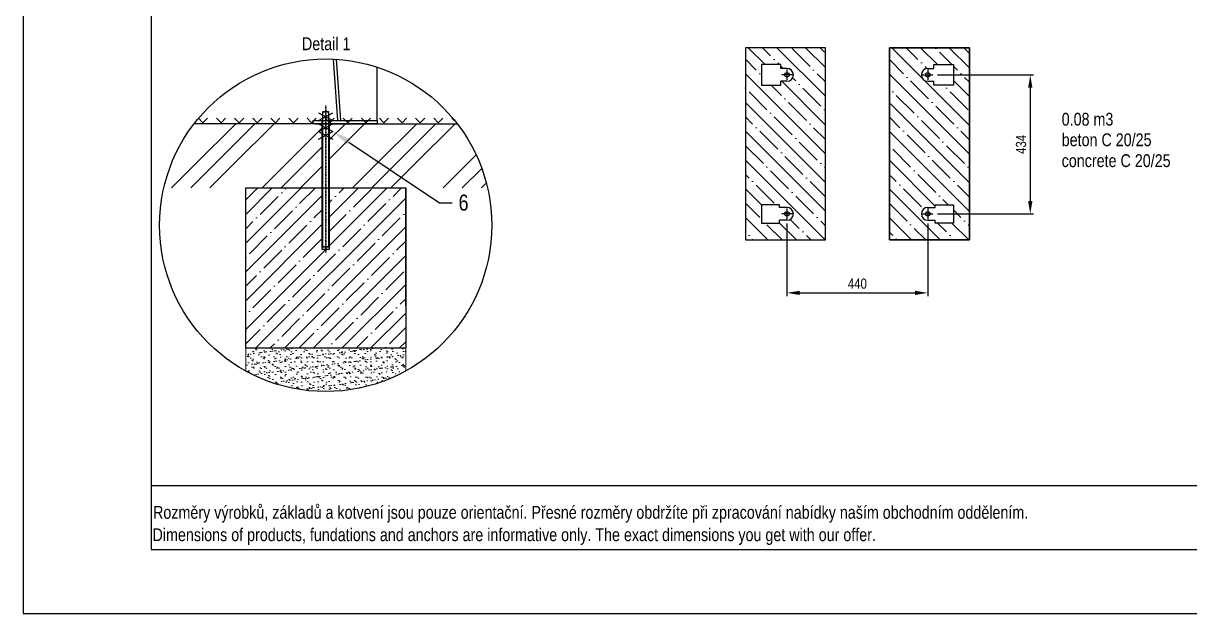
# Model space of a CAD drawing. Header units: millimetres. Extents: x 11004 to 17146, y 3085 to 7285.
# Drawn here: x 11004 to 14650, y 3085 to 4928 of the extents above; entities that cross this region are included whole.
import ezdxf
from ezdxf import colors
from ezdxf.entities.mleader import LeaderData, LeaderLine
from ezdxf.lldxf.tags import DXFTag
from ezdxf.math import Vec2, Vec3

# ---------------------------------------------------------------- set-up
doc = ezdxf.new("R2010")
doc.units = ezdxf.units.MM
doc.header["$LTSCALE"] = 0.3
doc.linetypes.add('DashDot', pattern=[15, 9, -3, 0, -3])
doc.layers.add('Nekreslit', color=6, linetype='Continuous', plot=False)
doc.layers.add('SRAFY', color=251, linetype='Continuous', lineweight=13)
doc.styles.add('SEACAD_Arial', font='arial.ttf', dxfattribs={"width": 0.8})
tags = doc.linetypes.add('HIDDEN2', pattern=[4.7625, 3.175, -1.5875]).pattern_tags.tags
tags[6:7] = [DXFTag(74, 4), DXFTag(75, 0), DXFTag(340, '0'), DXFTag(46, 0.0), DXFTag(50, 0.0), DXFTag(44, 0.0), DXFTag(45, 0.0)]
tags[4:5] = [DXFTag(74, 4), DXFTag(75, 0), DXFTag(340, '0'), DXFTag(46, 0.0), DXFTag(50, 0.0), DXFTag(44, 0.0), DXFTag(45, 0.0)]
doc.dimstyles.new('ISO-25', dxfattribs={"dimtxt": 1.6, "dimasz": 2, "dimexe": 0.5, "dimexo": 1.5, "dimtad": 1, "dimdec": 0, "dimtxsty": 'SEACAD_Arial', "dimcen": 2, "dimadec": 0, "dimazin": 0, "dimtfac": 1, "dimtdec": 0, "dimtmove": 0, "dimatfit": 3, "dimfxl": 1, "dimarcsym": 0})

# ---------------------------------------------------------------- blocks, each defined once
blk = doc.blocks.new('*D135')
at = {"color": 0, "lineweight": -2, "transparency": 16777216}
for p, q in [((13391, 4303.3), (13391, 4076.7)), ((13831, 4303.3), (13831, 4076.7)), ((13431, 4086.7), (13791, 4086.7))]:
    blk.add_line(p, q, dxfattribs=at)
at = {"color": 0, "transparency": 16777216}
for points in [[(13431, 4093.3), (13431, 4080), (13391, 4086.7)], [(13791, 4093.3), (13791, 4080), (13831, 4086.7)]]:
    blk.add_solid(points, dxfattribs=at)
at = {"layer": 'Defpoints', "color": 0, "transparency": 16777216}
for p in [(13391, 4333.3), (13831, 4333.3), (13831, 4086.7)]:
    blk.add_point(p, dxfattribs=at)
at = {"color": 0, "transparency": 16777216, "insert": (13611, 4115.5), "char_height": 32, "attachment_point": 5, "style": 'SEACAD_Arial'}
blk.add_mtext('440', dxfattribs=at)
blk = doc.blocks.new('*D136')
at = {"color": 0, "lineweight": -2, "transparency": 16777216}
for p, q in [((13861, 4767.3), (14161.4, 4767.3)), ((14151.4, 4727.3), (14151.4, 4373.3)), ((13861, 4333.3), (14161.4, 4333.3))]:
    blk.add_line(p, q, dxfattribs=at)
at = {"color": 0, "transparency": 16777216}
for points in [[(14144.8, 4727.3), (14158.1, 4727.3), (14151.4, 4767.3)], [(14144.8, 4373.3), (14158.1, 4373.3), (14151.4, 4333.3)]]:
    blk.add_solid(points, dxfattribs=at)
at = {"layer": 'Defpoints', "color": 0, "transparency": 16777216}
for p in [(13831, 4767.3), (13831, 4333.3), (14151.4, 4333.3)]:
    blk.add_point(p, dxfattribs=at)
at = {"color": 0, "transparency": 16777216, "insert": (14122.6, 4550.3), "char_height": 32, "attachment_point": 5, "rotation": 90, "style": 'SEACAD_Arial'}
blk.add_mtext('434', dxfattribs=at)

msp = doc.modelspace()

# ---------------------------------------------------------------- hatches: boundary and pattern name
at = {"layer": 'SRAFY'}
h = msp.add_hatch(dxfattribs=at)
h.set_pattern_fill('ANSI35', color=256, scale=10, angle=90)
h.set_pattern_definition([(135, (700, 0), (-44.90128, -44.90128), []), (135, (700, 44.9), (-44.90128, -44.90128), [79.375, -15.875, 0, -15.875])])
h.paths.add_polyline_path([(13511, 4852), (13261, 4852), (13261, 4252), (13511, 4252)])
h.paths.add_polyline_path([(13391, 4313.3), (13368, 4313.3), (13368, 4304.8), (13311, 4304.8), (13311, 4361.8), (13368, 4361.8), (13368, 4353.3), (13391, 4353.3, -1)], flags=16)
h.paths.add_polyline_path([(13398, 4333.3, -1), (13384, 4333.3, -1)], flags=0)
h.paths.add_polyline_path([(13372, 4735.3), (13311, 4735.3), (13311, 4799.3), (13372, 4799.3), (13372, 4787.3), (13391, 4787.3, -1), (13391, 4747.3), (13372, 4747.3)], flags=16)
h.paths.add_polyline_path([(13384, 4767.3, -1), (13398, 4767.3, -1)], flags=0)
h.paths.add_polyline_path([(13961, 4852), (13711, 4852), (13711, 4252), (13961, 4252)])
h.paths.add_polyline_path([(13850, 4735.3), (13850, 4747.3), (13831, 4747.3, -1), (13831, 4787.3), (13850, 4787.3), (13850, 4799.3), (13911, 4799.3), (13911, 4735.3)], flags=16)
h.paths.add_polyline_path([(13824, 4767.3, -1), (13838, 4767.3, -1)], flags=0)
h.paths.add_polyline_path([(13854, 4361.8), (13911, 4361.8), (13911, 4304.8), (13854, 4304.8), (13854, 4313.3), (13831, 4313.3, -1), (13831, 4353.3), (13854, 4353.3)], flags=16)
h.paths.add_polyline_path([(13838, 4333.3, -1), (13824, 4333.3, -1)], flags=0)
h = msp.add_hatch(dxfattribs=at)
h.set_pattern_fill('TERACO', color=256, scale=20)
h.set_pattern_definition([(45, (3702.82, -699.72), (-28.28427, 28.28427), [20, -20]), (135, (3759.387, -699.72), (-28.28427, -28.28427), [20, -20])])
h.paths.add_polyline_path([(11547.6, 4614.9), (11547.6, 4638), (12351.2, 4638), (12351.2, 4614.9)])
h = msp.add_hatch(dxfattribs=at)
h.set_pattern_fill('GOST_GROUND', color=256, scale=20)
h.set_pattern_definition([(45, (4470.42, 245.79), (282.8427, -2e-14), [400]), (45, (4530.42, 245.79), (282.8427, -2e-14), [400]), (45, (4590.42, 245.79), (282.8427, -2e-14), [400])])
h.paths.add_polyline_path([(11939.4, 4615), (11917.4, 4615), (11538.5, 4615, 0.107975), (11443.6, 4414.7), (11699.4, 4414.7), (11939.4, 4414.7)])
h.paths.add_polyline_path([(12360.3, 4615), (11981.4, 4615), (11959.4, 4615), (11959.4, 4414.7), (12199.4, 4414.7), (12455.2, 4414.7, 0.107975)])
h = msp.add_hatch(dxfattribs=at)
h.set_pattern_fill('ANSI35', color=256, scale=10)
h.set_pattern_definition([(45, (4470.42, 245.79), (-44.9013, 44.90127), []), (45, (4515.32, 245.79), (-44.9013, 44.90127), [79.375, -15.875, 0, -15.875])])
h.paths.add_polyline_path([(12199.4, 4414.7), (11959.4, 4414.7), (11959.4, 4223.7), (11939.4, 4223.7), (11939.4, 4414.7), (11699.4, 4414.7), (11699.4, 3914.7), (12199.4, 3914.7)])
h = msp.add_hatch(dxfattribs=at)
h.set_pattern_fill('AR-SAND', color=256, scale=0.5)
h.set_pattern_definition([(37.5, (4470.418, 245.79), (-0.80002, 24.47066), [0, -19.304, 0, -21.59, 0, -20.6375]), (7.5, (4470.418, 245.79), (22.47616, 35.84126), [0, -10.414, 0, -17.399, 0, -6.6675]), (327.5, (4454.797, 245.79), (39.54962, 0.071866), [0, -6.35, 0, -22.86, 0, -29.845]), (317.5, (4454.797, 245.79), (38.17782, 11.14647), [0, -3.175, 0, -14.986, 0, -17.145])])
h.paths.add_polyline_path([(11699.4, 3914.7), (11699.4, 3842.8, 0.256659), (12199.4, 3842.8), (12199.4, 3914.7)])

# ---------------------------------------------------------------- linework, layer by layer
for p, q in [((11973.1, 4816.4), (11986.3, 4625)), ((11981.9, 4815.9), (11995.2, 4625)), ((12110.5, 4625), (12110.5, 4791.3)), ((13391, 4787.3), (13372, 4787.3)), ((13831, 4787.3), (13850, 4787.3)), ((13391, 4747.3), (13372, 4747.3)), ((13831, 4747.3), (13850, 4747.3)), ((11926.9, 4649.3), (11971.9, 4625.3)), ((11926.9, 4625.3), (11971.9, 4649.3)), ((11941, 4653), (11957.8, 4653)), ((11917.4, 4615), (11538.5, 4615)), ((11917.4, 4615), (12360.3, 4615)), ((11926.9, 4615), (11971.9, 4591)), ((11926.9, 4591), (11971.9, 4615)), ((11981.4, 4615), (12360.3, 4615)), ((11926.9, 4591), (11971.9, 4567)), ((11926.9, 4567), (11971.9, 4591)), ((13391, 4353.3), (13368, 4353.3)), ((13831, 4353.3), (13854, 4353.3)), ((13391, 4313.3), (13368, 4313.3)), ((13831, 4313.3), (13854, 4313.3))]:
    msp.add_line(p, q)
at = {"linetype": 'DashDot', "ltscale": 0.1}
for p, q in [((13391, 4784.3), (13391, 4750.3)), ((13831, 4784.3), (13831, 4750.3)), ((13408, 4767.3), (13374, 4767.3)), ((13814, 4767.3), (13848, 4767.3)), ((13391, 4350.3), (13391, 4316.3)), ((13831, 4350.3), (13831, 4316.3)), ((13408, 4333.3), (13374, 4333.3)), ((13814, 4333.3), (13848, 4333.3))]:
    msp.add_line(p, q, dxfattribs=at)
at = {"color": 7, "linetype": 'DashDot', "lineweight": 30}
msp.add_line((11949.4, 4212.9), (11949.4, 4672.9), dxfattribs=at)
at = {"color": 7, "linetype": 'HIDDEN2'}
for p, q in [((11941, 4653), (11939.4, 4651.4)), ((11959.4, 4651.4), (11939.4, 4651.4)), ((11939.4, 4651.4), (11939.4, 4231.3)), ((11959.4, 4651.4), (11957.8, 4653)), ((11959.4, 4231.3), (11959.4, 4651.4)), ((11937.4, 4625.3), (11937.4, 4414.7)), ((11939.4, 4614.9), (11939.4, 4614.9)), ((11959.4, 4614.9), (11959.4, 4614.9)), ((11961.4, 4414.7), (11961.4, 4625.3)), ((11937.4, 4414.7), (11937.4, 4223.7)), ((11961.4, 4223.7), (11961.4, 4414.7)), ((11939.4, 4231.3), (11959.4, 4231.3)), ((11939.4, 4231.3), (11941, 4229.7)), ((11949.4, 4229.7), (11941, 4229.7)), ((11957.8, 4229.7), (11949.4, 4229.7)), ((11957.8, 4229.7), (11959.4, 4231.3)), ((11937.4, 4223.7), (11961.4, 4223.7))]:
    msp.add_line(p, q, dxfattribs=at)
at = {"color": 7, "linetype": 'Continuous'}
for p, q in [((11699.4, 3914.7), (11699.4, 4414.7)), ((11699.4, 4414.7), (12199.4, 4414.7)), ((12199.4, 4414.7), (12199.4, 3914.7)), ((12199.4, 4293.7), (12199.4, 4413.7)), ((12199.4, 4045.4), (12199.4, 4413.7)), ((11699.4, 3914.7), (12199.4, 3914.7))]:
    msp.add_line(p, q, dxfattribs=at)
for points in [[(13261, 4252), (13511, 4252), (13511, 4852), (13261, 4852)], [(13961, 4252), (13711, 4252), (13711, 4852), (13961, 4852)], [(13711, 4252), (13961, 4252), (13961, 4852), (13711, 4852)], [(12110.5, 4615), (11910.5, 4615), (11910.5, 4625), (12110.5, 4625)]]:
    msp.add_lwpolyline(points, close=True)
for points in [[(13372, 4787.3), (13372, 4799.3), (13311, 4799.3), (13311, 4735.3), (13372, 4735.3), (13372, 4747.3)], [(13850, 4787.3), (13850, 4799.3), (13911, 4799.3), (13911, 4735.3), (13850, 4735.3), (13850, 4747.3)], [(13368, 4353.3), (13368, 4361.8), (13311, 4361.8), (13311, 4304.8), (13368, 4304.8), (13368, 4313.3)], [(13854, 4353.3), (13854, 4361.8), (13911, 4361.8), (13911, 4304.8), (13854, 4304.8), (13854, 4313.3)]]:
    msp.add_lwpolyline(points)
msp.add_circle((11949.4, 4297.8), 519.1, dxfattribs=at)
for centre in [(13391, 4767.3), (13831, 4767.3), (13391, 4333.3), (13831, 4333.3)]:
    msp.add_circle(centre, 7)
for centre, start, end in [((13391, 4767.3), 270, 90), ((13831, 4767.3), 90, 270), ((13391, 4333.3), 270, 90), ((13831, 4333.3), 90, 270)]:
    msp.add_arc(centre, 20, start, end)
at = {"layer": 'Nekreslit'}
msp.add_line((11404.4, 3485.3), (15444.4, 3485.3), dxfattribs=at)
for points in [[(11004.4, 3085.3), (16944.4, 3085.3), (16944.4, 7285.3), (11004.4, 7285.3)], [(11404.4, 3285.3), (15444.4, 3285.3), (15444.4, 6885.3), (11404.4, 6885.3)]]:
    msp.add_lwpolyline(points, close=True, dxfattribs=at)
at = {"layer": 'SRAFY'}
for p, q in [((11699.4, 3914.7), (12199.4, 3914.7)), ((11699.4, 3914.7), (11699.4, 3842.8)), ((12199.4, 3914.7), (12199.4, 3842.8))]:
    msp.add_line(p, q, dxfattribs=at)

# ---------------------------------------------------------------- texts
at = {"style": 'SEACAD_Arial', "width": 0.8}
for s, height, p in [('0.08 m3', 40, (14249.6, 4608.9)), ('beton C 20/25', 40, (14249.6, 4544.7)), ('concrete C 20/25', 40, (14249.6, 4479.5)), ('Rozměry výrobků, základů a kotvení jsou pouze orientační. Přesné rozměry obdržíte při zpracování nabídky naším obchodním oddělením.', 39.9982, (11409.8, 3381.6)), ('Dimensions of products, fundations and anchors are informative only. The exact dimensions you get with our offer.', 39.9982, (11408.2, 3311.7))]:
    msp.add_text(s, height=height, dxfattribs=at).set_placement(p)
at = {"insert": (11875.2, 4884.4), "char_height": 40, "attachment_point": 1, "style": 'SEACAD_Arial'}
msp.add_mtext_dynamic_manual_height_columns('Detail 1', width=226.121, gutter_width=200, heights=[0], dxfattribs=at)

# ---------------------------------------------------------------- dimensions: what is measured, and where the dimension line sits
dim = msp.add_linear_dim(base=(14151.4, 4333.3), p1=(13831, 4767.3), p2=(13831, 4333.3), angle=90, dimstyle='ISO-25')
dim.commit()
dim.dimension.update_dxf_attribs({"geometry": '*D136', "text_midpoint": (14122.6, 4550.3)})
dim = msp.add_linear_dim(base=(13831, 4086.7), p1=(13391, 4333.3), p2=(13831, 4333.3), dimstyle='ISO-25')
dim.commit()
dim.dimension.update_dxf_attribs({"geometry": '*D135', "text_midpoint": (13611, 4115.5)})

# ---------------------------------------------------------------- leaders
ml = msp.add_multileader_mtext('Standard')
ml.set_content('6', color=256, style='SEACAD_Arial')
ml.set_leader_properties()
ml.build(insert=Vec2(0, 0))
ml.multileader.update_dxf_attribs({"text_right_attachment_type": 6, "dogleg_length": 2, "arrow_head_size": 60, "scale": 20})
ctx = ml.context
ctx.base_point, ctx.scale, ctx.char_height, ctx.arrow_head_size, ctx.landing_gap_size, ctx.plane_origin = Vec3(12344.8, 4368.2), 20, 50, 60, 20, Vec3(11834.1, 4505.9)
ctx.right_attachment = 6
notes = []
notes.append((ctx, [(0, (1, 1, 0), (12304.8, 4368.2), (1, 0), 40, [(0, [(11971.9, 4591)], 0, [])])]))
ctx.mtext.insert, ctx.mtext.width, ctx.mtext.flow_direction = Vec3(12364.8, 4393.6), 16.858, 5
for ctx, leaders in notes:
    for number, flags, end, landing, length, lines in leaders:
        leader = LeaderData()
        leader.index, (leader.has_last_leader_line, leader.has_dogleg_vector, leader.attachment_direction) = number, flags
        leader.last_leader_point, leader.dogleg_vector, leader.dogleg_length = Vec3(end), Vec3(landing), length
        for number, points, colour, breaks in lines:
            line = LeaderLine()
            line.index, line.vertices, line.color, line.breaks = number, Vec3.list(points), colors.encode_raw_color(colour), breaks
            leader.lines.append(line)
        ctx.leaders.append(leader)

doc.saveas('drawing.dxf')
